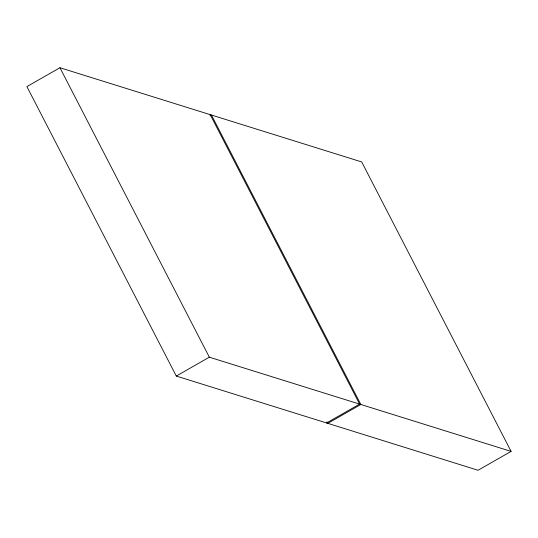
<?xml version="1.0" encoding="UTF-8"?>
<svg xmlns="http://www.w3.org/2000/svg" width="538" height="538" viewBox="0 0 538 538"><rect width="100%" height="100%" fill="white"/><g stroke="black" fill="none" stroke-linecap="round" stroke-linejoin="round"><path stroke-width="0.81" d="M59.947 67.734L26.9 86.598L176.296 376.055L478.053 470.266L511.1 451.402L361.704 161.945L59.947 67.734L209.343 357.185L511.1 451.402M209.988 115.845L211.427 115.031L360.823 404.482L327.783 423.352L327.01 421.859M176.296 376.055L209.343 357.185M326.573 422.969L359.619 404.105L210.217 114.648"/></g></svg>
